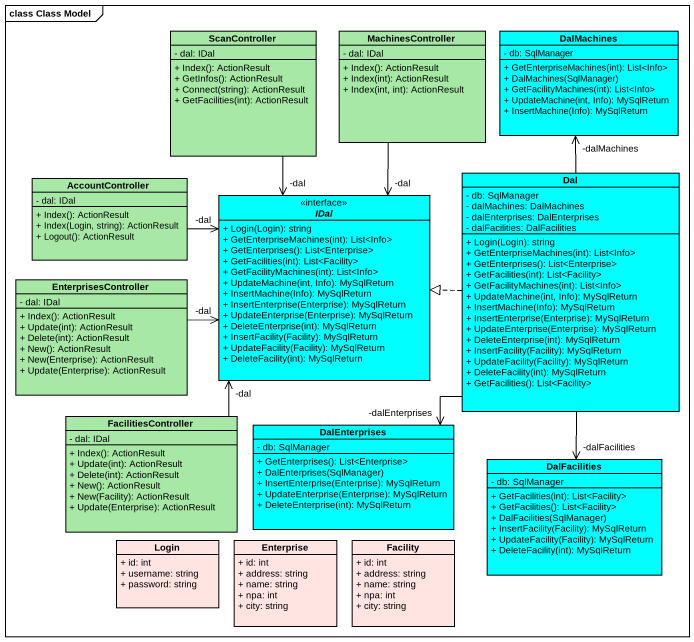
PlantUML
@startuml
mainframe class Class Model
hide circle
hide empty members
skinparam classAttributeIconSize 0
class ScanController #A7E8A7 {
  - dal: IDal
  + Index(): ActionResult
  + GetInfos(): ActionResult
  + Connect(string): ActionResult
  + GetFacilities(int): ActionResult
}
class MachinesController #A7E8A7 {
  - dal: IDal
  + Index(): ActionResult
  + Index(int): ActionResult
  + Index(int, int): ActionResult
}
class DalMachines #00FFFF {
  - db: SqlManager
  + GetEnterpriseMachines(int): List<Info>
  + DalMachines(SqlManager)
  + GetFacilityMachines(int): List<Info>
  + UpdateMachine(int, Info): MySqlReturn
  + InsertMachine(Info): MySqlReturn
}
class Dal #00FFFF {
  - db: SqlManager
  - dalMachines: DalMachines
  - dalEnterprises: DalEnterprises
  - dalFacilities: DalFacilities
  + Login(Login): string
  + GetEnterpriseMachines(int): List<Info>
  + GetEnterprises(): List<Enterprise>
  + GetFacilities(int): List<Facility>
  + GetFacilityMachines(int): List<Info>
  + UpdateMachine(int, Info): MySqlReturn
  + InsertMachine(Info): MySqlReturn
  + InsertEnterprise(Enterprise): MySqlReturn
  + UpdateEnterprise(Enterprise): MySqlReturn
  + DeleteEnterprise(int): MySqlReturn
  + InsertFacility(Facility): MySqlReturn
  + UpdateFacility(Facility): MySqlReturn
  + DeleteFacility(int): MySqlReturn
  + GetFacilities(): List<Facility>
}
class AccountController #A7E8A7 {
  - dal: IDal
  + Index(): ActionResult
  + Index(Login, string): ActionResult
  + Logout(): ActionResult
}
interface IDal #00FFFF {
  + Login(Login): string
  + GetEnterpriseMachines(int): List<Info>
  + GetEnterprises(): List<Enterprise>
  + GetFacilities(int): List<Facility>
  + GetFacilityMachines(int): List<Info>
  + UpdateMachine(int, Info): MySqlReturn
  + InsertMachine(Info): MySqlReturn
  + InsertEnterprise(Enterprise): MySqlReturn
  + UpdateEnterprise(Enterprise): MySqlReturn
  + DeleteEnterprise(int): MySqlReturn
  + InsertFacility(Facility): MySqlReturn
  + UpdateFacility(Facility): MySqlReturn
  + DeleteFacility(int): MySqlReturn
}
class EnterprisesController #A7E8A7 {
  - dal: IDal
  + Index(): ActionResult
  + Update(int): ActionResult
  + Delete(int): ActionResult
  + New(): ActionResult
  + New(Enterprise): ActionResult
  + Update(Enterprise): ActionResult
}
class FacilitiesController #A7E8A7 {
  - dal: IDal
  + Index(): ActionResult
  + Update(int): ActionResult
  + Delete(int): ActionResult
  + New(): ActionResult
  + New(Facility): ActionResult
  + Update(Enterprise): ActionResult
}
class DalEnterprises #00FFFF {
  - db: SqlManager
  + GetEnterprises(): List<Enterprise>
  + DalEnterprises(SqlManager)
  + InsertEnterprise(Enterprise): MySqlReturn
  + UpdateEnterprise(Enterprise): MySqlReturn
  + DeleteEnterprise(int): MySqlReturn
}
class DalFacilities #00FFFF {
  - db: SqlManager
  + GetFacilities(int): List<Facility>
  + GetFacilities(): List<Facility>
  + DalFacilities(SqlManager)
  + InsertFacility(Facility): MySqlReturn
  + UpdateFacility(Facility): MySqlReturn
  + DeleteFacility(int): MySqlReturn
}
class Login #FFE4E1 {
  + id: int
  + username: string
  + password: string
}
class Enterprise #FFE4E1 {
  + id: int
  + address: string
  + name: string
  + npa: int
  + city: string
}
class Facility #FFE4E1 {
  + id: int
  + address: string
  + name: string
  + npa: int
  + city: string
}
ScanController --> "-dal" IDal
MachinesController --> "-dal" IDal
Dal -up-> "-dalMachines" DalMachines
Dal .left.|> IDal
Dal --> "-dalEnterprises" DalEnterprises
Dal --> "-dalFacilities" DalFacilities
AccountController -right-> "-dal" IDal
EnterprisesController -right-> "-dal" IDal
FacilitiesController -up-> "-dal" IDal
@enduml
